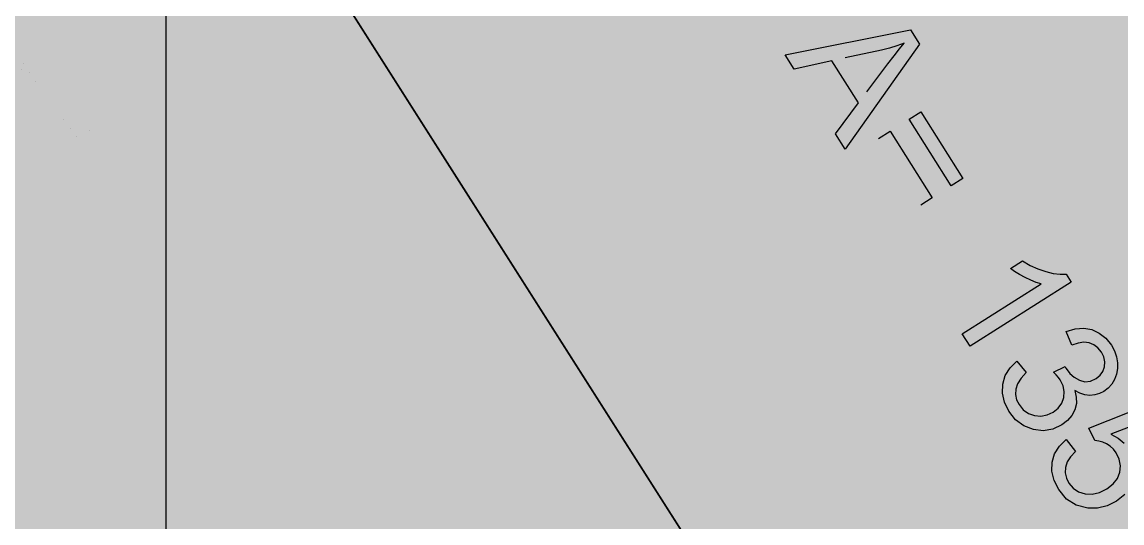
# Model space of a CAD drawing. Extents: x -5280327 to 29700, y -3925683 to 5564800.
# Drawn here: x 18661.4 to 19022.7, y 4077.7 to 4242.2 of the extents above; entities that cross this region are included whole.
import ezdxf

# ---------------------------------------------------------------- set-up
doc = ezdxf.new("R2010")
doc.units = 0
doc.linetypes.add('6', pattern=[2640.874023, 1320.437012, -1320.437012])
doc.layers.get('0').update_dxf_attribs({"linetype": 'CONTINUOUS'})
doc.layers.add('31_PREDIOS_TOTAL', color=7, linetype='CONTINUOUS')
doc.layers.add('LOTES', color=7, linetype='CONTINUOUS')

msp = doc.modelspace()

# ---------------------------------------------------------------- linework, layer by layer
at = {"color": 7, "linetype": '6', "const_width": 10343.08}
msp.add_lwpolyline([(0, 29405.62), (24528.32, 0)], dxfattribs=at)
msp.add_lwpolyline([(0, 29405.62), (24528.32, 0)], dxfattribs=at)
at = {"layer": '31_PREDIOS_TOTAL', "color": 7, "const_width": 0.00153}
msp.add_lwpolyline([(18683.74, 4206.56), (18679.85, 4203.72), (18661.77, 4228.46), (18661.77, 4228.46), (18661.39, 4226.82), (18660.82, 4225.03), (18660.05, 4223.1), (18660.05, 4223.1), (18659.18, 4221.21), (18658.31, 4219.55), (18657.43, 4218.11), (18654.69, 4221.86), (18654.69, 4221.86), (18655.97, 4224.48), (18656.96, 4227.1), (18657.67, 4229.73), (18657.67, 4229.73), (18658.08, 4232.24), (18658.21, 4234.49), (18658.03, 4236.48), (18660.53, 4238.31), (18683.74, 4206.56)], dxfattribs=at)
at = {"layer": '31_PREDIOS_TOTAL', "color": 7}
for points in [[(18912.13, 4231.36, 33030.86), (18953.25, 4239.65, 33030.86), (18956.25, 4234.93, 33030.86), (18931.77, 4200.41, 33030.86), (18928.61, 4205.4, 33030.86), (18936.17, 4215.61, 33030.86), (18927.4, 4229.44, 33030.86), (18915.08, 4226.71, 33030.86), (18912.13, 4231.36, 33030.86)], [(18938.88, 4219.22, 33030.86), (18945.84, 4228.49, 33030.86), (18945.84, 4228.49, 33030.86), (18947.85, 4231.11, 33030.86), (18949.64, 4233.34, 33030.86), (18951.21, 4235.19, 33030.86), (18951.21, 4235.19, 33030.86), (18948.79, 4234.32, 33030.86), (18946.31, 4233.58, 33030.86), (18943.77, 4232.96, 33030.86), (18931.76, 4230.43, 33030.86)], [(18966.66, 4188.41, 33030.86), (18952.8, 4210.25, 33030.86), (18956.59, 4212.65, 33030.86), (18970.45, 4190.82, 33030.86), (18966.66, 4188.41, 33030.86)], [(18942.77, 4203.88, 33030.86), (18946.55, 4206.28, 33030.86), (18960.41, 4184.45, 33030.86), (18956.62, 4182.04, 33030.86)], [(18972.83, 4135.72, 33030.86), (18970.26, 4139.78, 33030.86), (18996.13, 4156.2, 33030.86), (18996.13, 4156.2, 33030.86), (18994.51, 4156.69, 33030.86), (18992.76, 4157.38, 33030.86), (18990.89, 4158.27, 33030.86), (18990.89, 4158.27, 33030.86), (18989.06, 4159.26, 33030.86), (18987.46, 4160.24, 33030.86), (18986.08, 4161.22, 33030.86), (18990, 4163.71, 33030.86), (18990, 4163.71, 33030.86), (18992.53, 4162.26, 33030.86), (18995.08, 4161.09, 33030.86), (18997.66, 4160.22, 33030.86), (18997.66, 4160.22, 33030.86), (19000.14, 4159.64, 33030.86), (19002.38, 4159.37, 33030.86), (19004.37, 4159.41, 33030.86), (19006.03, 4156.8, 33030.86), (18972.83, 4135.72, 33030.86)], [(18988.18, 4130.84, 33030.86), (18991.29, 4127.13, 33030.86), (18991.29, 4127.13, 33030.86), (18989.57, 4125.23, 33030.86), (18988.42, 4123.38, 33030.86), (18987.83, 4121.59, 33030.86), (18987.83, 4121.59, 33030.86), (18987.75, 4119.85, 33030.86), (18988.11, 4118.16, 33030.86), (18988.91, 4116.53, 33030.86), (18988.91, 4116.53, 33030.86), (18990.28, 4114.86, 33030.86), (18991.96, 4113.66, 33030.86), (18993.96, 4112.95, 33030.86), (18993.96, 4112.95, 33030.86), (18996.09, 4112.76, 33030.86), (18998.14, 4113.14, 33030.86), (19000.13, 4114.1, 33030.86), (19000.13, 4114.1, 33030.86), (19001.76, 4115.41, 33030.86), (19002.91, 4117, 33030.86), (19003.59, 4118.85, 33030.86), (19003.59, 4118.85, 33030.86), (19003.75, 4120.82, 33030.86), (19003.37, 4122.75, 33030.86), (19002.45, 4124.65, 33030.86), (19002.45, 4124.65, 33030.86), (19001.88, 4125.45, 33030.86), (19001.12, 4126.31, 33030.86), (19000.18, 4127.23, 33030.86), (19004.03, 4129.04, 33030.86), (19004.03, 4129.04, 33030.86), (19004.17, 4128.77, 33030.86), (19004.29, 4128.54, 33030.86), (19004.4, 4128.36, 33030.86), (19004.4, 4128.36, 33030.86), (19005.61, 4126.78, 33030.86), (19007.05, 4125.51, 33030.86), (19008.72, 4124.55, 33030.86), (19008.72, 4124.55, 33030.86), (19010.52, 4124.07, 33030.86), (19012.35, 4124.26, 33030.86), (19014.21, 4125.12, 33030.86), (19014.21, 4125.12, 33030.86), (19015.51, 4126.18, 33030.86), (19016.42, 4127.47, 33030.86), (19016.95, 4128.98, 33030.86), (19016.95, 4128.98, 33030.86), (19017.06, 4130.6, 33030.86), (19016.73, 4132.21, 33030.86), (19015.94, 4133.81, 33030.86), (19015.94, 4133.81, 33030.86), (19014.83, 4135.2, 33030.86), (19013.5, 4136.2, 33030.86), (19011.95, 4136.82, 33030.86), (19011.95, 4136.82, 33030.86), (19010.2, 4137.01, 33030.86), (19008.28, 4136.74, 33030.86), (19006.19, 4136.01, 33030.86), (19004.34, 4140.53, 33030.86), (19004.34, 4140.53, 33030.86), (19007.3, 4141.42, 33030.86), (19010.13, 4141.63, 33030.86), (19012.81, 4141.16, 33030.86), (19012.81, 4141.16, 33030.86), (19015.26, 4140.05, 33030.86), (19017.4, 4138.34, 33030.86), (19019.22, 4136.02, 33030.86), (19019.22, 4136.02, 33030.86), (19020.21, 4134.18, 33030.86), (19020.87, 4132.28, 33030.86), (19021.22, 4130.3, 33030.86), (19021.22, 4130.3, 33030.86), (19021.24, 4128.35, 33030.86), (19020.92, 4126.52, 33030.86), (19020.27, 4124.8, 33030.86), (19020.27, 4124.8, 33030.86), (19019.33, 4123.27, 33030.86), (19018.16, 4121.96, 33030.86), (19016.77, 4120.89, 33030.86), (19016.77, 4120.89, 33030.86), (19015.3, 4120.14, 33030.86), (19013.76, 4119.7, 33030.86), (19012.14, 4119.56, 33030.86), (19012.14, 4119.56, 33030.86), (19010.48, 4119.76, 33030.86), (19008.83, 4120.3, 33030.86), (19007.18, 4121.2, 33030.86), (19007.18, 4121.2, 33030.86), (19007.71, 4119, 33030.86), (19007.74, 4116.88, 33030.86), (19007.26, 4114.86, 33030.86), (19007.26, 4114.86, 33030.86), (19006.29, 4112.98, 33030.86), (19004.86, 4111.31, 33030.86), (19002.96, 4109.85, 33030.86), (19002.96, 4109.85, 33030.86), (18999.99, 4108.46, 33030.86), (18996.88, 4107.96, 33030.86), (18993.61, 4108.34, 33030.86), (18993.61, 4108.34, 33030.86), (18990.49, 4109.57, 33030.86), (18987.79, 4111.6, 33030.86), (18985.53, 4114.42, 33030.86), (18985.53, 4114.42, 33030.86), (18984.08, 4117.34, 33030.86), (18983.42, 4120.3, 33030.86), (18983.54, 4123.29, 33030.86), (18983.54, 4123.29, 33030.86), (18984.39, 4126.14, 33030.86), (18985.94, 4128.66, 33030.86), (18988.18, 4130.84, 33030.86)], [(19004.4, 4105.13, 33030.86), (19007.47, 4101.1, 33030.86), (19007.47, 4101.1, 33030.86), (19005.85, 4099.43, 33030.86), (19004.76, 4097.71, 33030.86), (19004.18, 4095.93, 33030.86), (19004.18, 4095.93, 33030.86), (19004.09, 4094.14, 33030.86), (19004.45, 4092.43, 33030.86), (19005.26, 4090.77, 33030.86), (19005.26, 4090.77, 33030.86), (19006.68, 4089.07, 33030.86), (19008.47, 4087.88, 33030.86), (19010.62, 4087.21, 33030.86), (19010.62, 4087.21, 33030.86), (19012.97, 4087.12, 33030.86), (19015.35, 4087.68, 33030.86), (19017.77, 4088.9, 33030.86), (19017.77, 4088.9, 33030.86), (19019.79, 4090.49, 33030.86), (19021.2, 4092.3, 33030.86), (19022.01, 4094.33, 33030.86), (19022.01, 4094.33, 33030.86), (19022.22, 4096.48, 33030.86), (19021.81, 4098.6, 33030.86), (19020.78, 4100.72, 33030.86), (19020.78, 4100.72, 33030.86), (19019.88, 4101.92, 33030.86), (19018.83, 4102.91, 33030.86), (19017.64, 4103.69, 33030.86), (19017.64, 4103.69, 33030.86), (19016.37, 4104.26, 33030.86), (19015.07, 4104.59, 33030.86), (19013.75, 4104.71, 33030.86), (19011.83, 4108.83, 33030.86), (19030.85, 4116.41, 33030.86)], [(19029.03, 4110.7, 33030.86), (19019.01, 4106.84, 33030.86), (19019.01, 4106.84, 33030.86), (19021.44, 4105.56, 33030.86), (19023.46, 4103.91, 33030.86)], [(19023.61, 4087.03, 33030.86), (19020.87, 4084.82, 33030.86), (19020.87, 4084.82, 33030.86), (19017.82, 4083.3, 33030.86), (19014.68, 4082.53, 33030.86), (19011.45, 4082.52, 33030.86), (19011.45, 4082.52, 33030.86), (19007.71, 4083.48, 33030.86), (19004.53, 4085.52, 33030.86), (19001.92, 4088.65, 33030.86), (19001.92, 4088.65, 33030.86), (19000.41, 4091.65, 33030.86), (18999.69, 4094.64, 33030.86), (18999.77, 4097.62, 33030.86), (18999.77, 4097.62, 33030.86), (19000.6, 4100.43, 33030.86), (19002.15, 4102.94, 33030.86), (19004.4, 4105.13, 33030.86)]]:
    msp.add_polyline3d(points, dxfattribs=at)
at = {"layer": 'Cuadricula Coordenadas', "color": 7}
msp.add_lwpolyline([(18708.8, 389.78), (18708.8, 12938.36)], dxfattribs=at)
at = {"layer": 'LOTES', "color": 7}
for points in [[(18953.75, 4466.67), (18731.94, 4304.58), (19143.81, 3657.75), (19358.58, 3830.9), (18953.75, 4466.67)], [(18731.94, 4304.58), (18510.14, 4142.48), (18929.05, 3484.6), (19143.81, 3657.75), (18731.94, 4304.58)]]:
    msp.add_lwpolyline(points, dxfattribs=at)
for points in [[(18298.17, 4985.8, 66061.73), (19143.81, 3657.75, 66061.73)], [(19358.58, 3830.9, 33030.86), (18953.75, 4466.67, 33030.86), (18731.94, 4304.58, 33030.86), (19143.81, 3657.75, 33030.86)], [(19143.81, 3657.75, 33030.86), (18731.94, 4304.58, 33030.86), (18510.14, 4142.48, 33030.86), (18929.05, 3484.6, 33030.86)]]:
    msp.add_polyline3d(points, dxfattribs=at)

doc.saveas('drawing.dxf')
